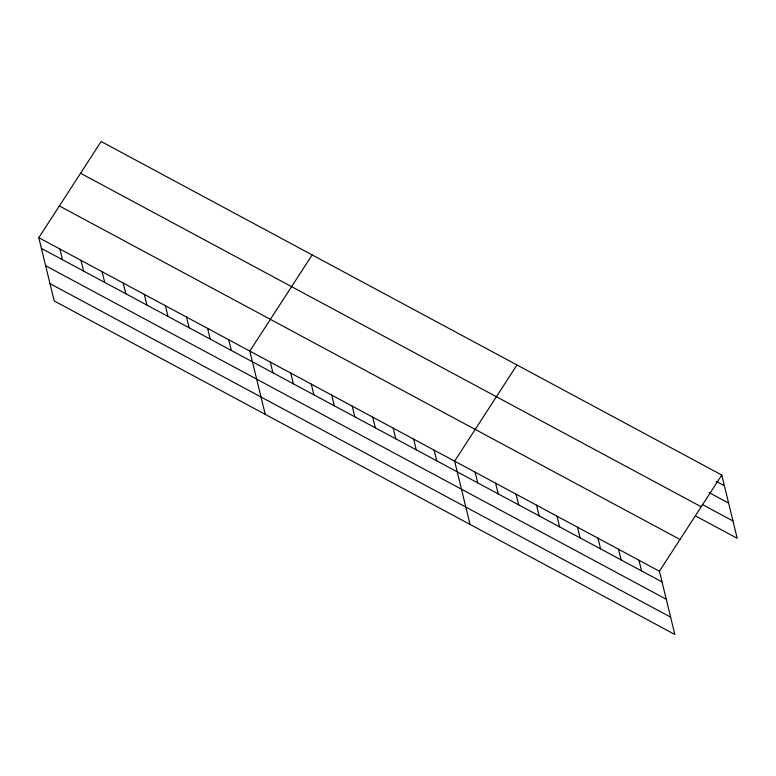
<?xml version="1.0" encoding="UTF-8"?>
<svg xmlns="http://www.w3.org/2000/svg" width="776" height="776" viewBox="0 0 776 776"><rect width="100%" height="100%" fill="white"/><g stroke="black" fill="none" stroke-linecap="round" stroke-linejoin="round"><path stroke-width="1.16" d="M721.777 475.038L659.435 571.223L674.858 634.487L54.223 300.962L38.8 237.689L101.142 141.513L721.777 475.038L737.2 538.311L696.237 516.302M312.156 254.906L249.814 351.091L265.237 414.355M516.962 364.972L454.629 461.157L470.052 524.421M716.19 481.343L724.386 485.737M709.157 492.634L728.615 503.09M702.251 504.458L732.971 520.968M80.568 173.252L701.203 506.777M59.374 205.95L680.009 539.485M38.8 237.689L659.435 571.223M41.409 248.388L662.044 581.922M45.638 265.731L666.274 599.266M49.994 283.609L670.629 617.143M638.958 560.214L641.558 570.913M618.472 549.204L621.081 559.903M597.995 538.195L600.605 548.894M577.509 527.195L580.118 537.894M557.032 516.185L559.642 526.885M536.546 505.176L539.155 515.875M516.069 494.176L518.678 504.875M495.583 483.167L498.192 493.866M475.106 472.157L477.715 482.856M434.143 450.148L436.752 460.847M413.666 439.138L416.275 449.837M393.18 428.129L395.789 438.828M372.703 417.129L375.312 427.828M352.217 406.12L354.826 416.819M331.74 395.11L334.349 405.809M311.263 384.11L313.863 394.809M290.777 373.101L293.386 383.8M270.3 362.091L272.91 372.79M228.716 339.743L231.326 350.442M207.609 328.403L210.218 339.102M186.512 317.064L189.121 327.763M165.414 305.725L168.014 316.424M144.307 294.385L146.916 305.084M123.209 283.046L125.819 293.745M102.102 271.707L104.712 282.406M81.005 260.367L83.614 271.066M59.898 249.028L62.507 259.727"/></g></svg>
